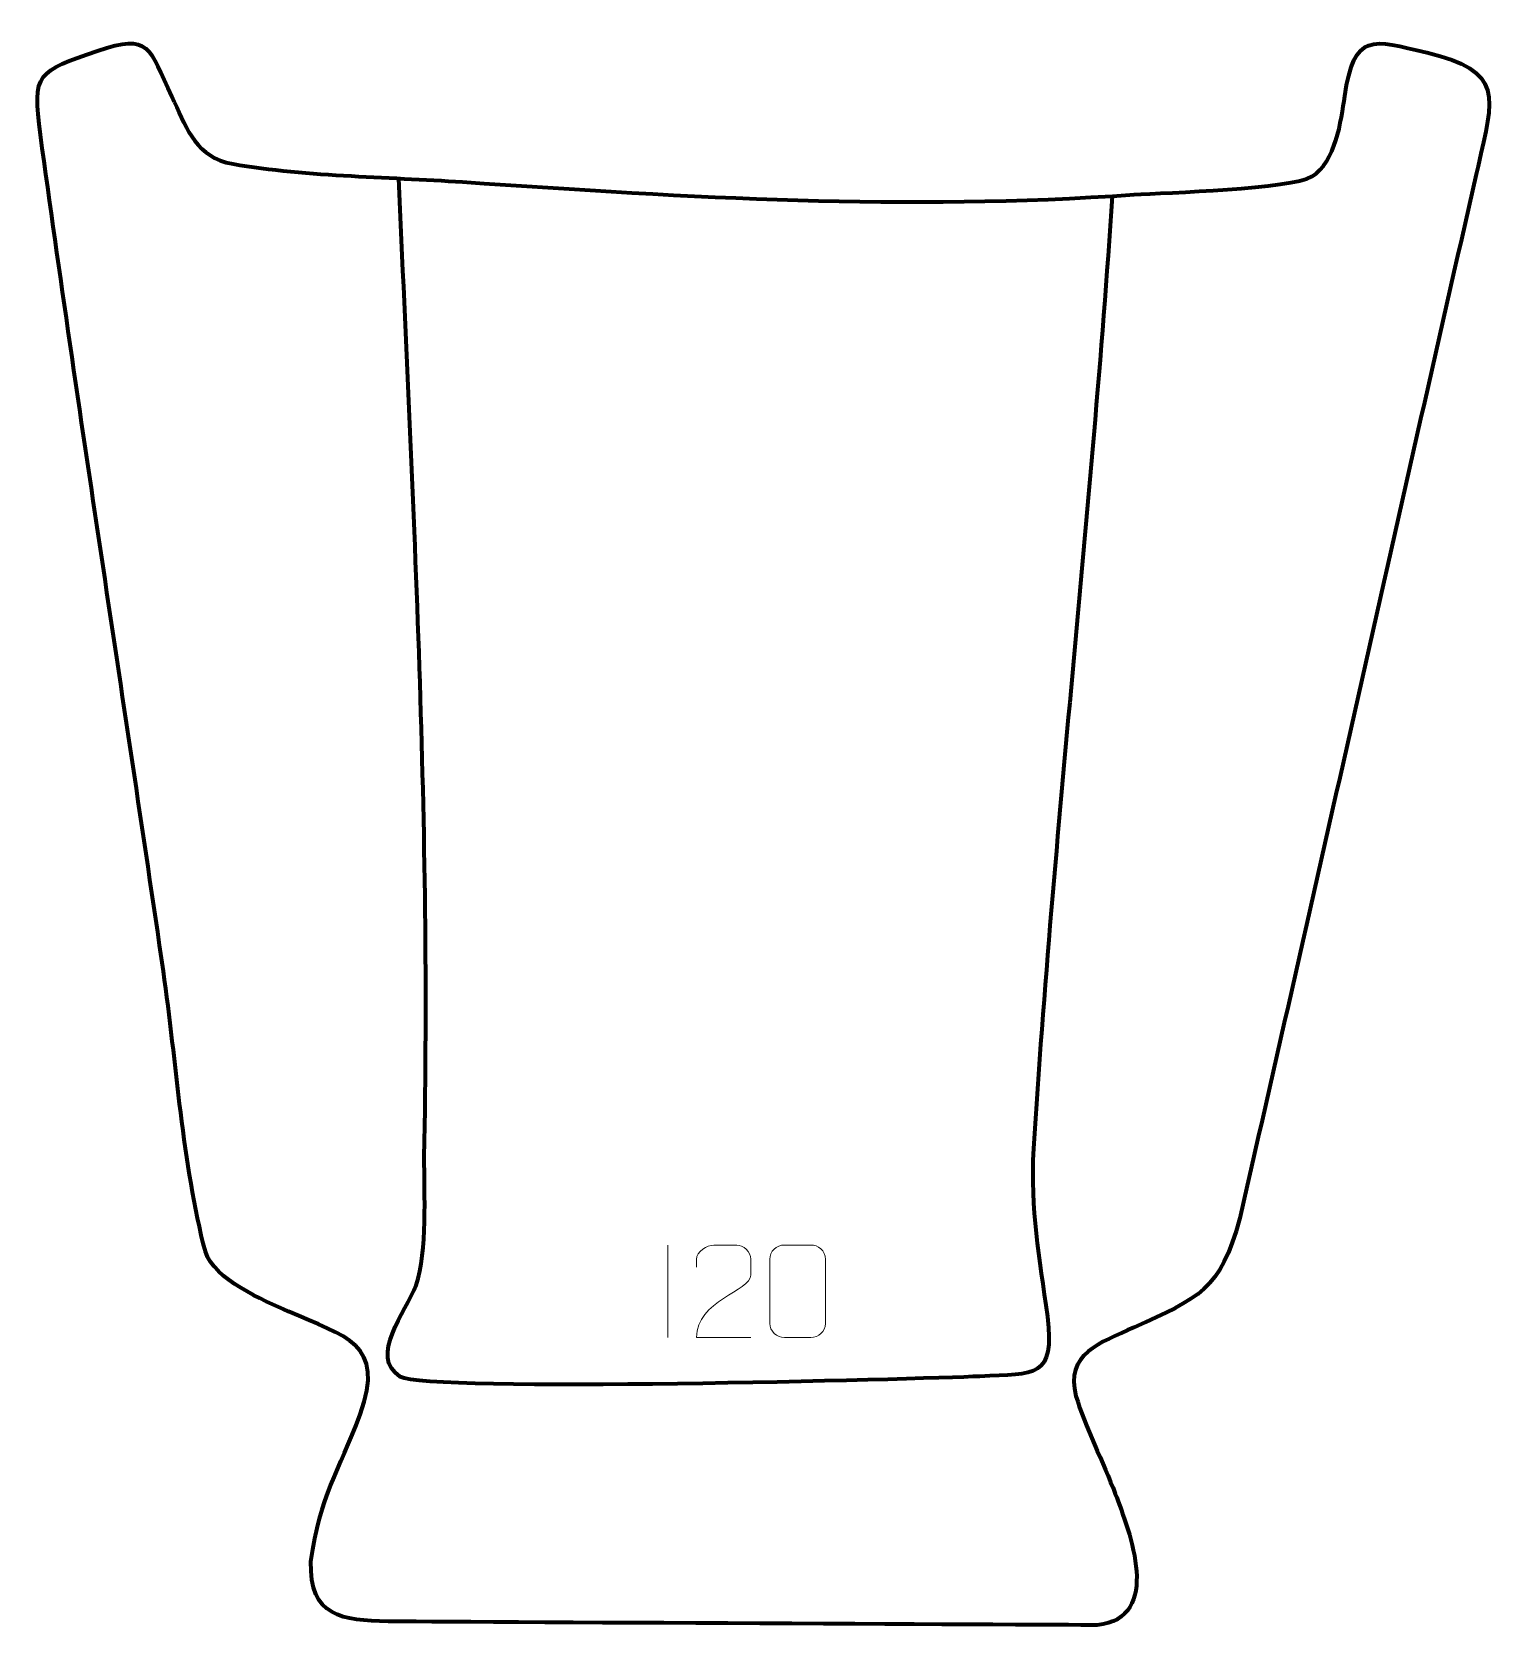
# Model space of a CAD drawing. Header units: millimetres. Extents: x 1065 to 1463, y 303 to 734.
import ezdxf

# ---------------------------------------------------------------- set-up
doc = ezdxf.new("R2010")
doc.units = ezdxf.units.MM
doc.header["$MEASUREMENT"] = 0
doc.layers.add('layer 1', color=7, linetype='Continuous')
doc.layers.add('layer 2', color=7, linetype='Continuous')

msp = doc.modelspace()

# ---------------------------------------------------------------- linework, layer by layer
at = {"layer": 'layer 1', "color": 140, "lineweight": 158}
msp.add_open_spline([(1356.8641, 689.2935), (1351.1484, 603.1911), (1340.9842, 517.6479), (1335.5857, 431.9265), (1335.5857, 431.9265), (1334.6492, 414.8196), (1337.1043, 402.9999), (1339.3483, 386.4574), (1339.3483, 386.4574), (1341.3127, 369.8934), (1336.3059, 371.0122), (1321.0706, 370.3025), (1321.0706, 370.3025), (1305.0232, 369.5549), (1171.5548, 365.7884), (1164.4415, 370.2219), (1164.4415, 370.2219), (1155.8006, 375.6076), (1165.9867, 387.8152), (1168.7369, 394.9487), (1168.7369, 394.9487), (1171.8589, 404.2963), (1170.8902, 419.5757), (1170.9276, 429.6656), (1170.9276, 429.6656), (1172.768, 519.0017), (1167.9736, 604.8287), (1164.0591, 694.0646)], degree=3, knots=[0, 0, 0, 0, 0.125, 0.125, 0.125, 0.125, 0.25, 0.25, 0.25, 0.25, 0.375, 0.375, 0.375, 0.375, 0.5, 0.5, 0.5, 0.5, 0.625, 0.625, 0.625, 0.625, 0.75, 0.75, 0.75, 0.75, 1, 1, 1, 1], dxfattribs=at)
at = {"layer": 'layer 1', "color": 250, "lineweight": 9}
msp.add_open_spline([(1236.7173, 405.7858), (1236.7173, 405.7858), (1236.7173, 380.8117), (1236.7173, 380.8117)], degree=3, dxfattribs=at)
for points, knots in [([(1259.226, 380.8117), (1254.3116, 380.812), (1249.3972, 380.812), (1244.4831, 380.8117), (1244.4831, 380.8117), (1244.4831, 390.744), (1259.1341, 393.3852), (1259.226, 397.6955), (1259.226, 397.6955), (1259.2257, 399.1196), (1259.2257, 400.5433), (1259.226, 401.9666), (1259.226, 401.9666), (1259.2091, 404.0437), (1257.0863, 405.7685), (1255.4153, 405.7858), (1255.4153, 405.7858), (1253.3421, 405.7854), (1251.2692, 405.7854), (1249.1968, 405.7858), (1249.1968, 405.7858), (1247.3747, 405.8023), (1244.55, 404.0102), (1244.4831, 401.9166), (1244.4831, 401.9166), (1244.4831, 401.9166), (1244.4831, 399.8618), (1244.4831, 399.8618)], [0, 0, 0, 0, 0.125, 0.125, 0.125, 0.125, 0.25, 0.25, 0.25, 0.25, 0.375, 0.375, 0.375, 0.375, 0.5, 0.5, 0.5, 0.5, 0.625, 0.625, 0.625, 0.625, 0.75, 0.75, 0.75, 0.75, 1, 1, 1, 1]), ([(1268.2739, 405.7981), (1270.64, 405.7981), (1273.0065, 405.7981), (1275.373, 405.7981), (1275.373, 405.7981), (1277.3535, 405.8337), (1279.3795, 404.3394), (1279.4066, 401.8973), (1279.4066, 401.8973), (1279.4062, 396.1399), (1279.4062, 390.3821), (1279.4066, 384.6239), (1279.4066, 384.6239), (1279.2645, 382.2963), (1277.5581, 380.814), (1275.373, 380.8032), (1275.373, 380.8032), (1273.0006, 380.8036), (1270.6282, 380.8036), (1268.2562, 380.8032), (1268.2562, 380.8032), (1266.2977, 380.6976), (1264.2913, 382.5855), (1264.3027, 384.6065), (1264.3027, 384.6065), (1264.3031, 390.3871), (1264.3031, 396.1674), (1264.3027, 401.9472), (1264.3027, 401.9472), (1264.307, 404.0892), (1266.0841, 405.8117), (1268.2739, 405.7981)], [0, 0, 0, 0, 0.11111111, 0.11111111, 0.11111111, 0.11111111, 0.22222222, 0.22222222, 0.22222222, 0.22222222, 0.33333333, 0.33333333, 0.33333333, 0.33333333, 0.44444444, 0.44444444, 0.44444444, 0.44444444, 0.55555556, 0.55555556, 0.55555556, 0.55555556, 0.66666667, 0.66666667, 0.66666667, 0.66666667, 0.77777778, 0.77777778, 0.77777778, 0.77777778, 1, 1, 1, 1])]:
    msp.add_open_spline(points, degree=3, knots=knots, dxfattribs=at)
at = {"layer": 'layer 2', "color": 242, "lineweight": 158}
msp.add_open_spline([(1352.7861, 303.0704), (1370.6827, 304.9821), (1361.5876, 328.2398), (1357.6901, 338.5719), (1357.6901, 338.5719), (1354.5892, 346.8008), (1349.4007, 357.0397), (1347.0581, 364.9813), (1347.0581, 364.9813), (1344.0213, 376.3706), (1353.6031, 379.412), (1362.7331, 383.5176), (1362.7331, 383.5176), (1380.2474, 391.4627), (1386.1363, 393.5739), (1391.312, 413.0359), (1391.312, 413.0359), (1412.8779, 507.0379), (1433.767, 601.2027), (1455.2447, 695.2276), (1455.2447, 695.2276), (1455.2447, 695.2276), (1455.7421, 697.3948), (1455.7421, 697.3948), (1455.7421, 697.3948), (1460.0542, 716.1846), (1462.788, 723.0967), (1441.8711, 728.0961), (1441.8711, 728.0961), (1427.1187, 731.6221), (1422.2987, 733.677), (1419.7118, 716.261), (1419.7118, 716.261), (1418.7174, 709.5658), (1417.282, 698.5097), (1410.802, 694.5519), (1410.802, 694.5519), (1405.4246, 691.2676), (1371.3874, 690.2234), (1362.7688, 689.6823), (1362.7688, 689.6823), (1300.3322, 685.3344), (1243.3993, 688.9158), (1181.2762, 693.1209), (1181.2762, 693.1209), (1160.9715, 694.5097), (1136.9994, 694.5936), (1117.3973, 698.3547), (1117.3973, 698.3547), (1108.4559, 700.9991), (1106.4156, 708.4269), (1102.7021, 716.1985), (1102.7021, 716.1985), (1096.38, 729.4294), (1096.9586, 733.4942), (1082.6317, 728.537), (1082.6317, 728.537), (1066.4479, 722.9373), (1064.8776, 722.7468), (1067.2055, 705.8178), (1067.2055, 705.8178), (1077.5704, 630.4398), (1089.4473, 555.1272), (1100.4313, 479.8191), (1100.4313, 479.8191), (1104.0141, 455.2186), (1105.5615, 427.7239), (1111.7874, 404.0079), (1111.7874, 404.0079), (1114.1661, 396.4073), (1127.4161, 390.8683), (1134.2311, 387.844), (1134.2311, 387.844), (1149.5691, 381.0373), (1160.7208, 379.3821), (1153.5701, 359.9915), (1153.5701, 359.9915), (1147.739, 344.1791), (1142.7934, 338.268), (1140.2948, 320.2901), (1140.2948, 320.2901), (1139.9512, 305.358), (1148.686, 304.2684), (1161.1647, 304.0938), (1161.1647, 304.0938), (1173.6434, 303.9192), (1352.7861, 303.0704), (1352.7861, 303.0704)], degree=3, knots=[0, 0, 0, 0, 0.04347826, 0.04347826, 0.04347826, 0.04347826, 0.08695652, 0.08695652, 0.08695652, 0.08695652, 0.13043478, 0.13043478, 0.13043478, 0.13043478, 0.17391304, 0.17391304, 0.17391304, 0.17391304, 0.2173913, 0.2173913, 0.2173913, 0.2173913, 0.26086957, 0.26086957, 0.26086957, 0.26086957, 0.30434783, 0.30434783, 0.30434783, 0.30434783, 0.34782609, 0.34782609, 0.34782609, 0.34782609, 0.39130435, 0.39130435, 0.39130435, 0.39130435, 0.43478261, 0.43478261, 0.43478261, 0.43478261, 0.47826087, 0.47826087, 0.47826087, 0.47826087, 0.52173913, 0.52173913, 0.52173913, 0.52173913, 0.56521739, 0.56521739, 0.56521739, 0.56521739, 0.60869565, 0.60869565, 0.60869565, 0.60869565, 0.65217391, 0.65217391, 0.65217391, 0.65217391, 0.69565217, 0.69565217, 0.69565217, 0.69565217, 0.73913043, 0.73913043, 0.73913043, 0.73913043, 0.7826087, 0.7826087, 0.7826087, 0.7826087, 0.82608696, 0.82608696, 0.82608696, 0.82608696, 0.86956522, 0.86956522, 0.86956522, 0.86956522, 0.91304348, 0.91304348, 0.91304348, 0.91304348, 1, 1, 1, 1], dxfattribs=at)

doc.saveas('drawing.dxf')
